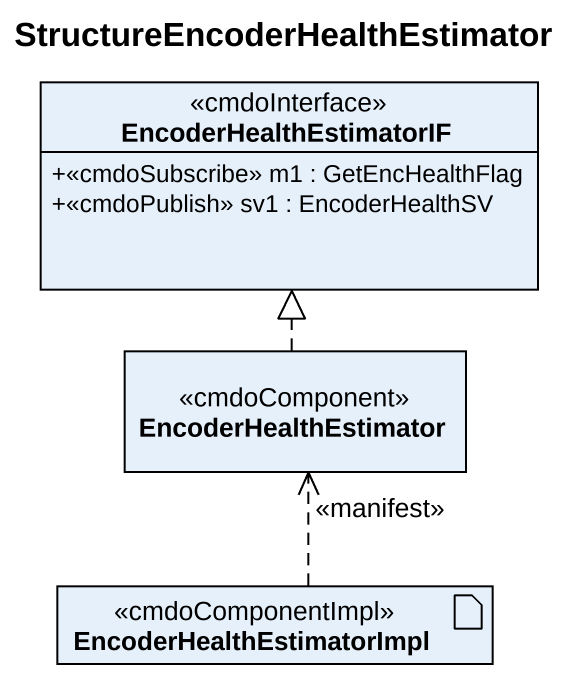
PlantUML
@startuml
title StructureEncoderHealthEstimator
allowmixing
hide circle
hide empty members
skinparam classAttributeIconSize 0
interface EncoderHealthEstimatorIF <<cmdoInterface>> {
  +<<cmdoSubscribe>> m1 : GetEncHealthFlag
  +<<cmdoPublish>> sv1 : EncoderHealthSV
}
class EncoderHealthEstimator <<cmdoComponent>>
artifact EncoderHealthEstimatorImpl <<cmdoComponentImpl>>
EncoderHealthEstimator .up.|> EncoderHealthEstimatorIF
EncoderHealthEstimatorImpl .up.> EncoderHealthEstimator : <<manifest>>
@enduml
